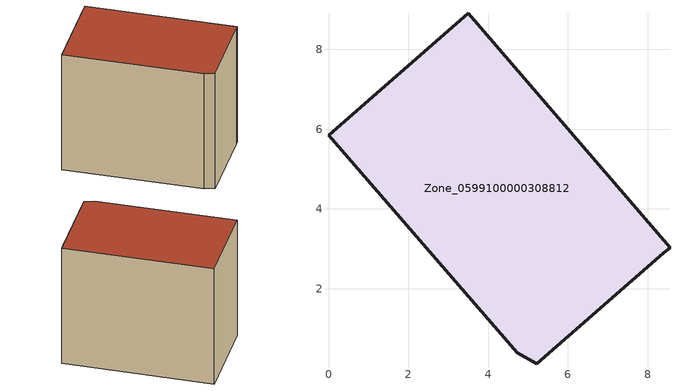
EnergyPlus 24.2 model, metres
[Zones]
Zone_0599100000308812
 floor ground (C_G): 4.74,0.4 0,5.85 3.51,8.9 8.56,3.03 8.41,2.9 5.22,0.12 z0
 wall outside (C_F): 5.22,0.12 8.41,2.9 8.56,3.03 3.51,8.9 0,5.85 4.74,0.4 5.22,0.12 z0:6.68
 roof outside (C_R): 8.56,3.03 3.51,8.9 0,5.85 4.74,0.4 5.22,0.12 8.41,2.9 z6.68
[BUILDING]
Pand.0599100000308812: North Axis=0; Terrain=City; Loads Convergence Tolerance Value=0.04; Temperature Convergence Tolerance Value=0.4; Solar Distribution=FullExterior; Maximum Number of Warmup Days=25; Minimum Number of Warmup Days=1
[Site:Location]
Rotterdam.The.Hague.AP_ZH_NLD Design_Conditions: Latitude=51.96; Longitude=4.45; Time Zone=1; Elevation=-4.5
[SITE:GROUNDTEMPERATURE:BUILDINGSURFACE]
18, 18, 18, 18, 18, 18, 18, 18, 18, 18, 18, 18
[MATERIAL] Thermal Absorptance=0.9; Solar Absorptance=0.7; Visible Absorptance=0.7
Name | Roughness | Thickness | Conductivity | Density | Specific Heat
G.TI.1946 | MediumSmooth | 0.15 | 1 | 540 | 1210
F.TI.1946 | Rough | 0.3 | 0.857143 | 1920 | 840
R.TI.1946 | MediumRough | 0.2 | 0.1 | 1500 | 1000
[CONSTRUCTION]
C_G: G.TI.1946
C_F: F.TI.1946
C_R: R.TI.1946
[ZONE]
Zone_0599100000308812: Type=1; Multiplier=1; Ceiling Height=Autocalculate; Volume=Autocalculate; Floor Area=autocalculate; Part of Total Floor Area=Yes
[ZONEINFILTRATION:DESIGNFLOWRATE]
Infil_Zone_0599100000308812: Zone or ZoneList or Space or SpaceList=Zone_0599100000308812; Schedule=AlwaysOn; Design Flow Rate Calculation Method=Flow/Area; Flow Rate per Floor Area=0.003; Constant Term Coefficient=1; Temperature Term Coefficient=0; Velocity Term Coefficient=0; Velocity Squared Term Coefficient=0
[HVACTEMPLATE:ZONE:IDEALLOADSAIRSYSTEM]
Zone_0599100000308812: Maximum Heating Supply Air Temperature=50; Minimum Cooling Supply Air Temperature=13; Maximum Heating Supply Air Humidity Ratio=0.0156; Minimum Cooling Supply Air Humidity Ratio=0.0077; Heating Limit=NoLimit; Cooling Limit=NoLimit; Dehumidification Control Type=ConstantSensibleHeatRatio; Cooling Sensible Heat Ratio=0.7; Dehumidification Setpoint=60; Humidification Control Type=None; Humidification Setpoint=30; Outdoor Air Method=None; Outdoor Air Flow Rate per Person=0.00944; Outdoor Air Flow Rate per Zone Floor Area=0; Outdoor Air Flow Rate per Zone=0; Demand Controlled Ventilation Type=None; Outdoor Air Economizer Type=NoEconomizer; Heat Recovery Type=None; Sensible Heat Recovery Effectiveness=0.7; Latent Heat Recovery Effectiveness=0.65
[ZONECONTROL:THERMOSTAT]
ThermostatControl_Zone_0599100000308812: Zone or ZoneList=Zone_0599100000308812; Control Type Schedule=DualSetpointControlType; Control 1=Thermostat_Zone_0599100000308812; Temperature Difference Between Cutout And Setpoint=0
[THERMOSTATSETPOINT:DUALSETPOINT]
Thermostat_Zone_0599100000308812: Heating Setpoint Temperature Schedule=HeatingSetpoint_Zone_0599100000308812; Cooling Setpoint Temperature Schedule=CoolingSetpoint_Zone_0599100000308812
[SCHEDULE:COMPACT]
HeatingSetpoint_Zone_0599100000308812: Through: 12/31, For: AllDays, Until: 24:00, 21
CoolingSetpoint_Zone_0599100000308812: Through: 12/31, For: AllDays, Until: 24:00, 24
DualSetpointControlType: Through: 12/31, For: AllDays, Until: 24:00, 4
AlwaysOn: Through: 12/31, For: AllDays, Until: 24:00, 1
